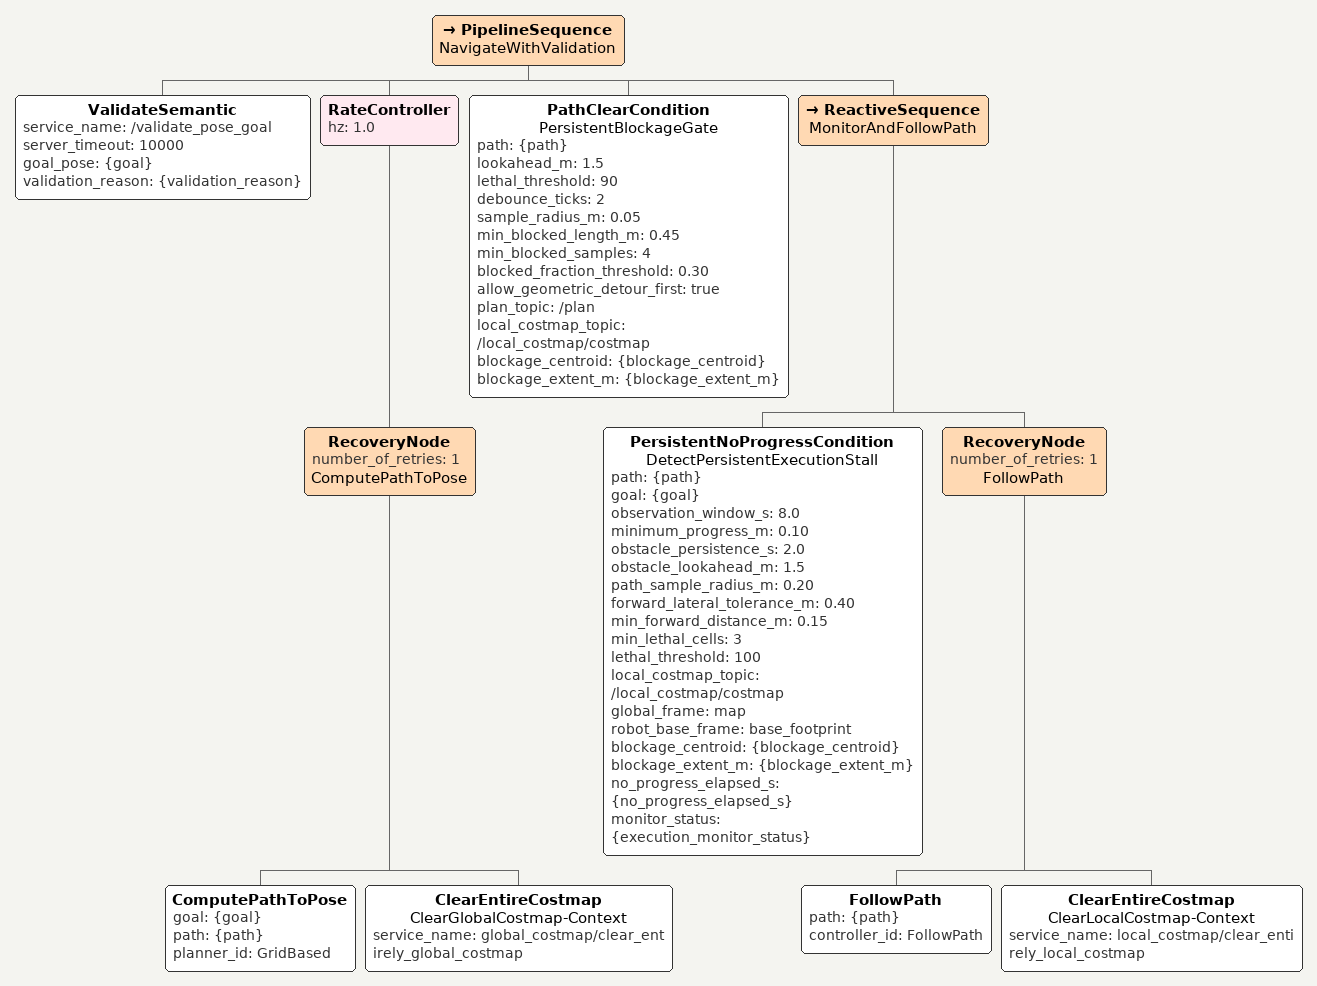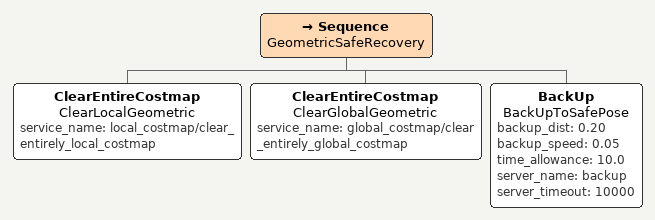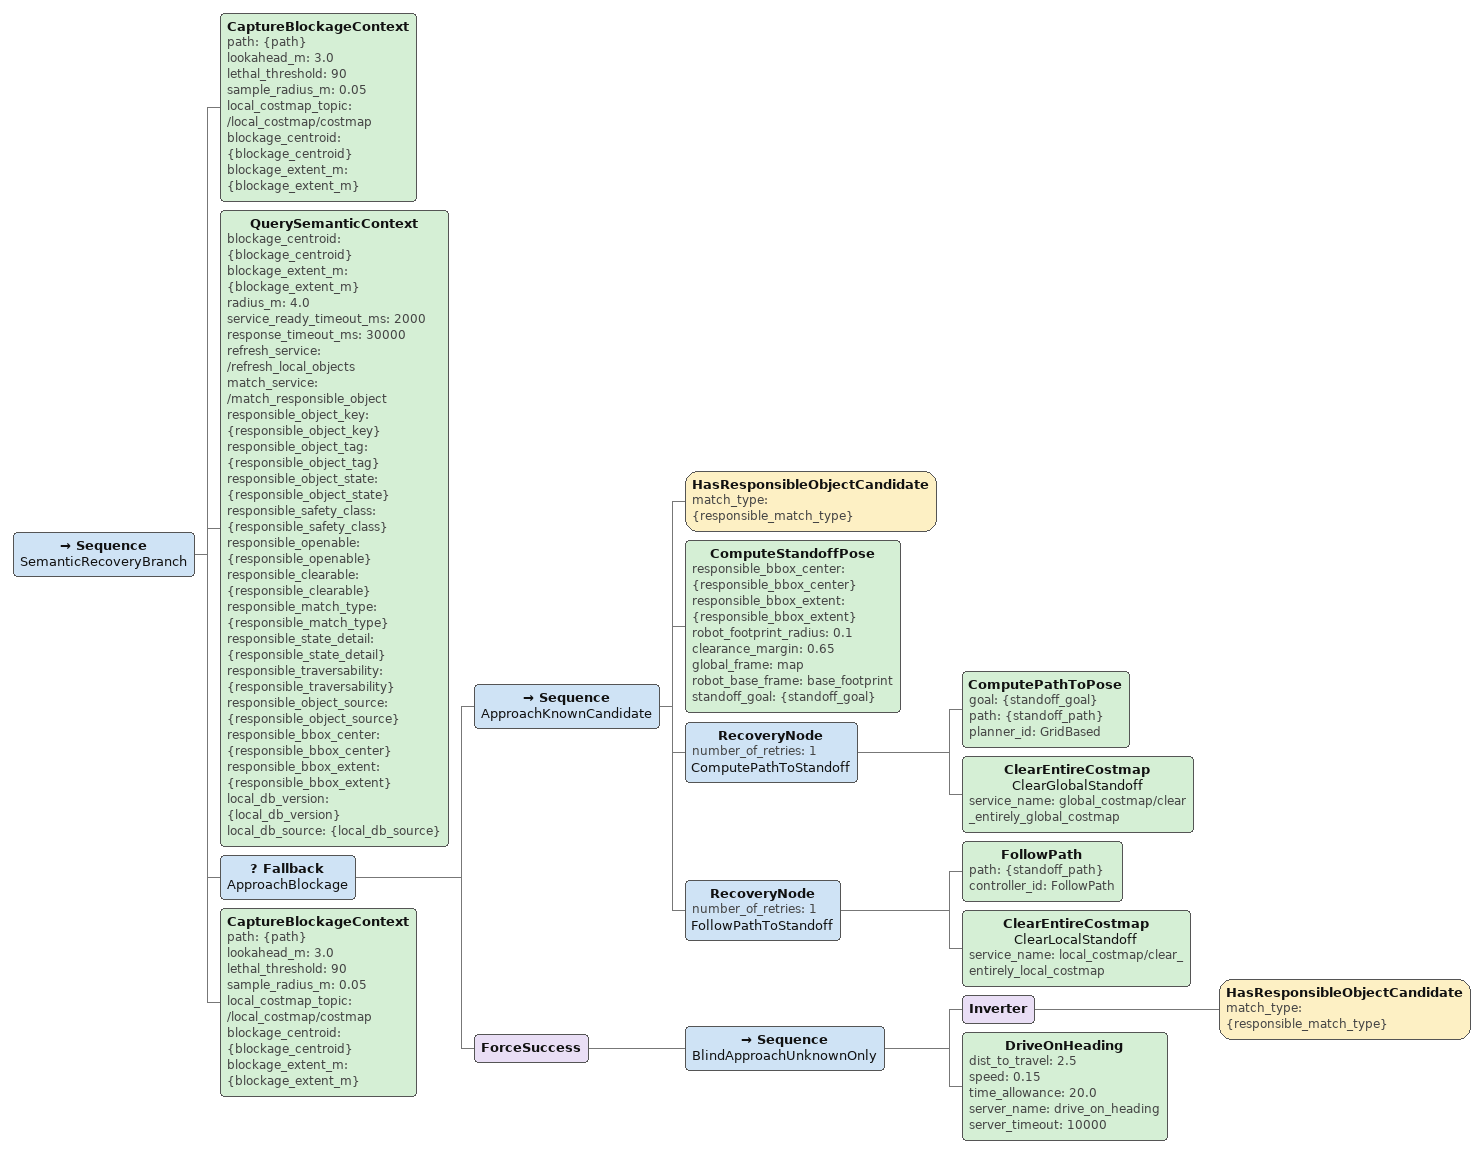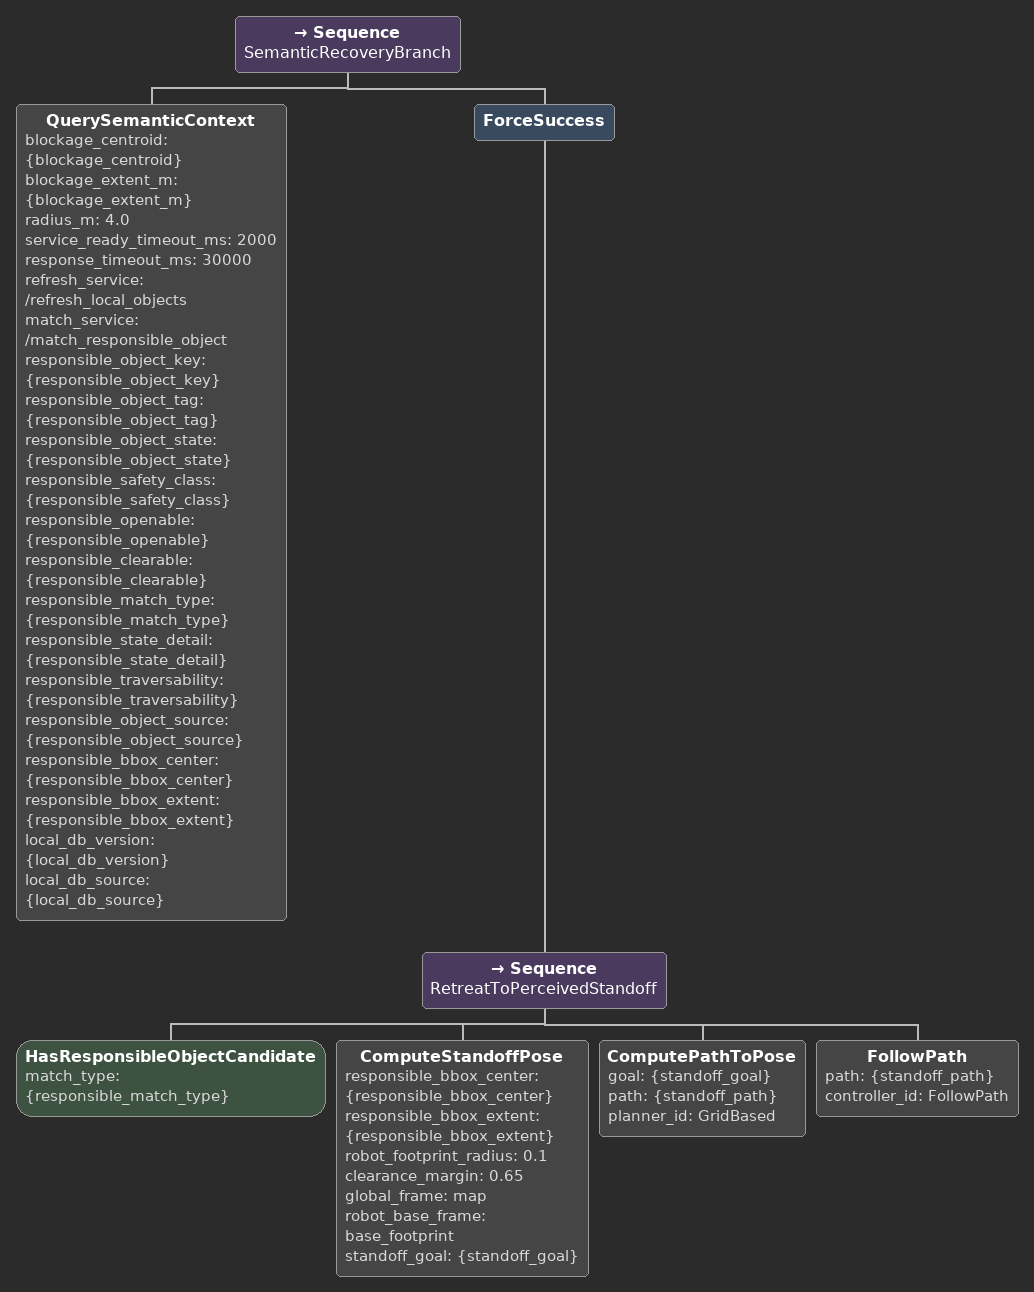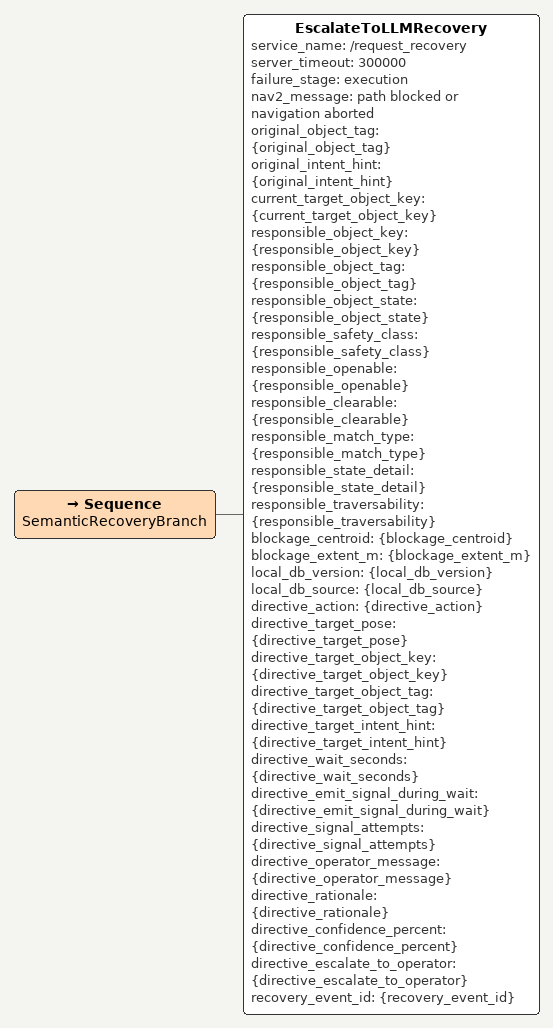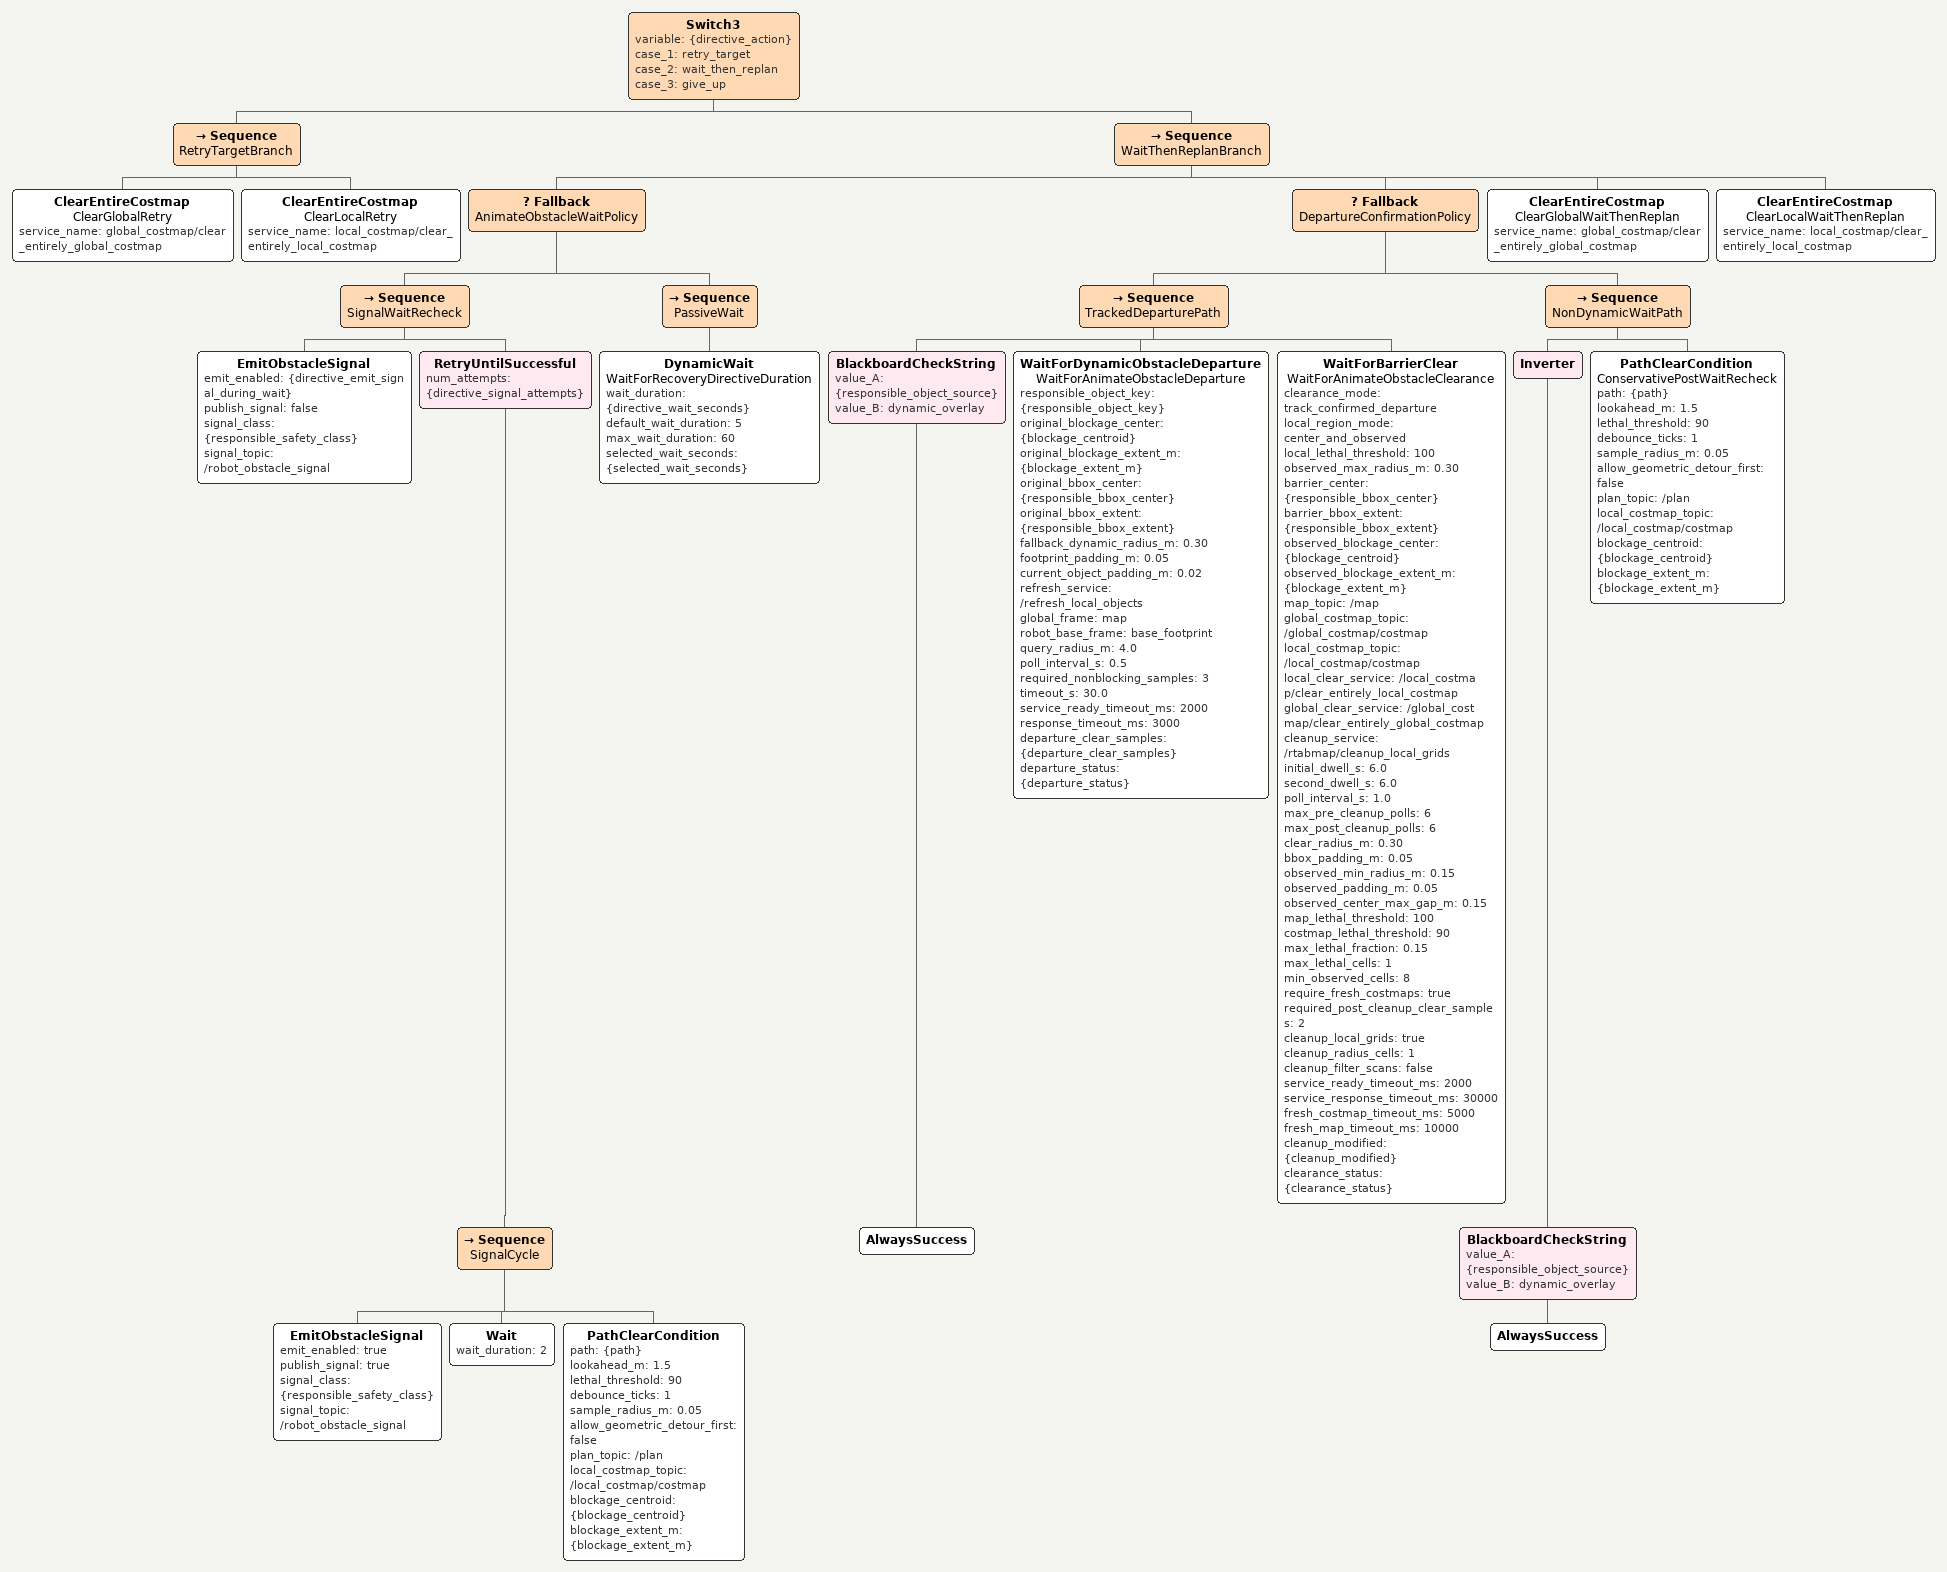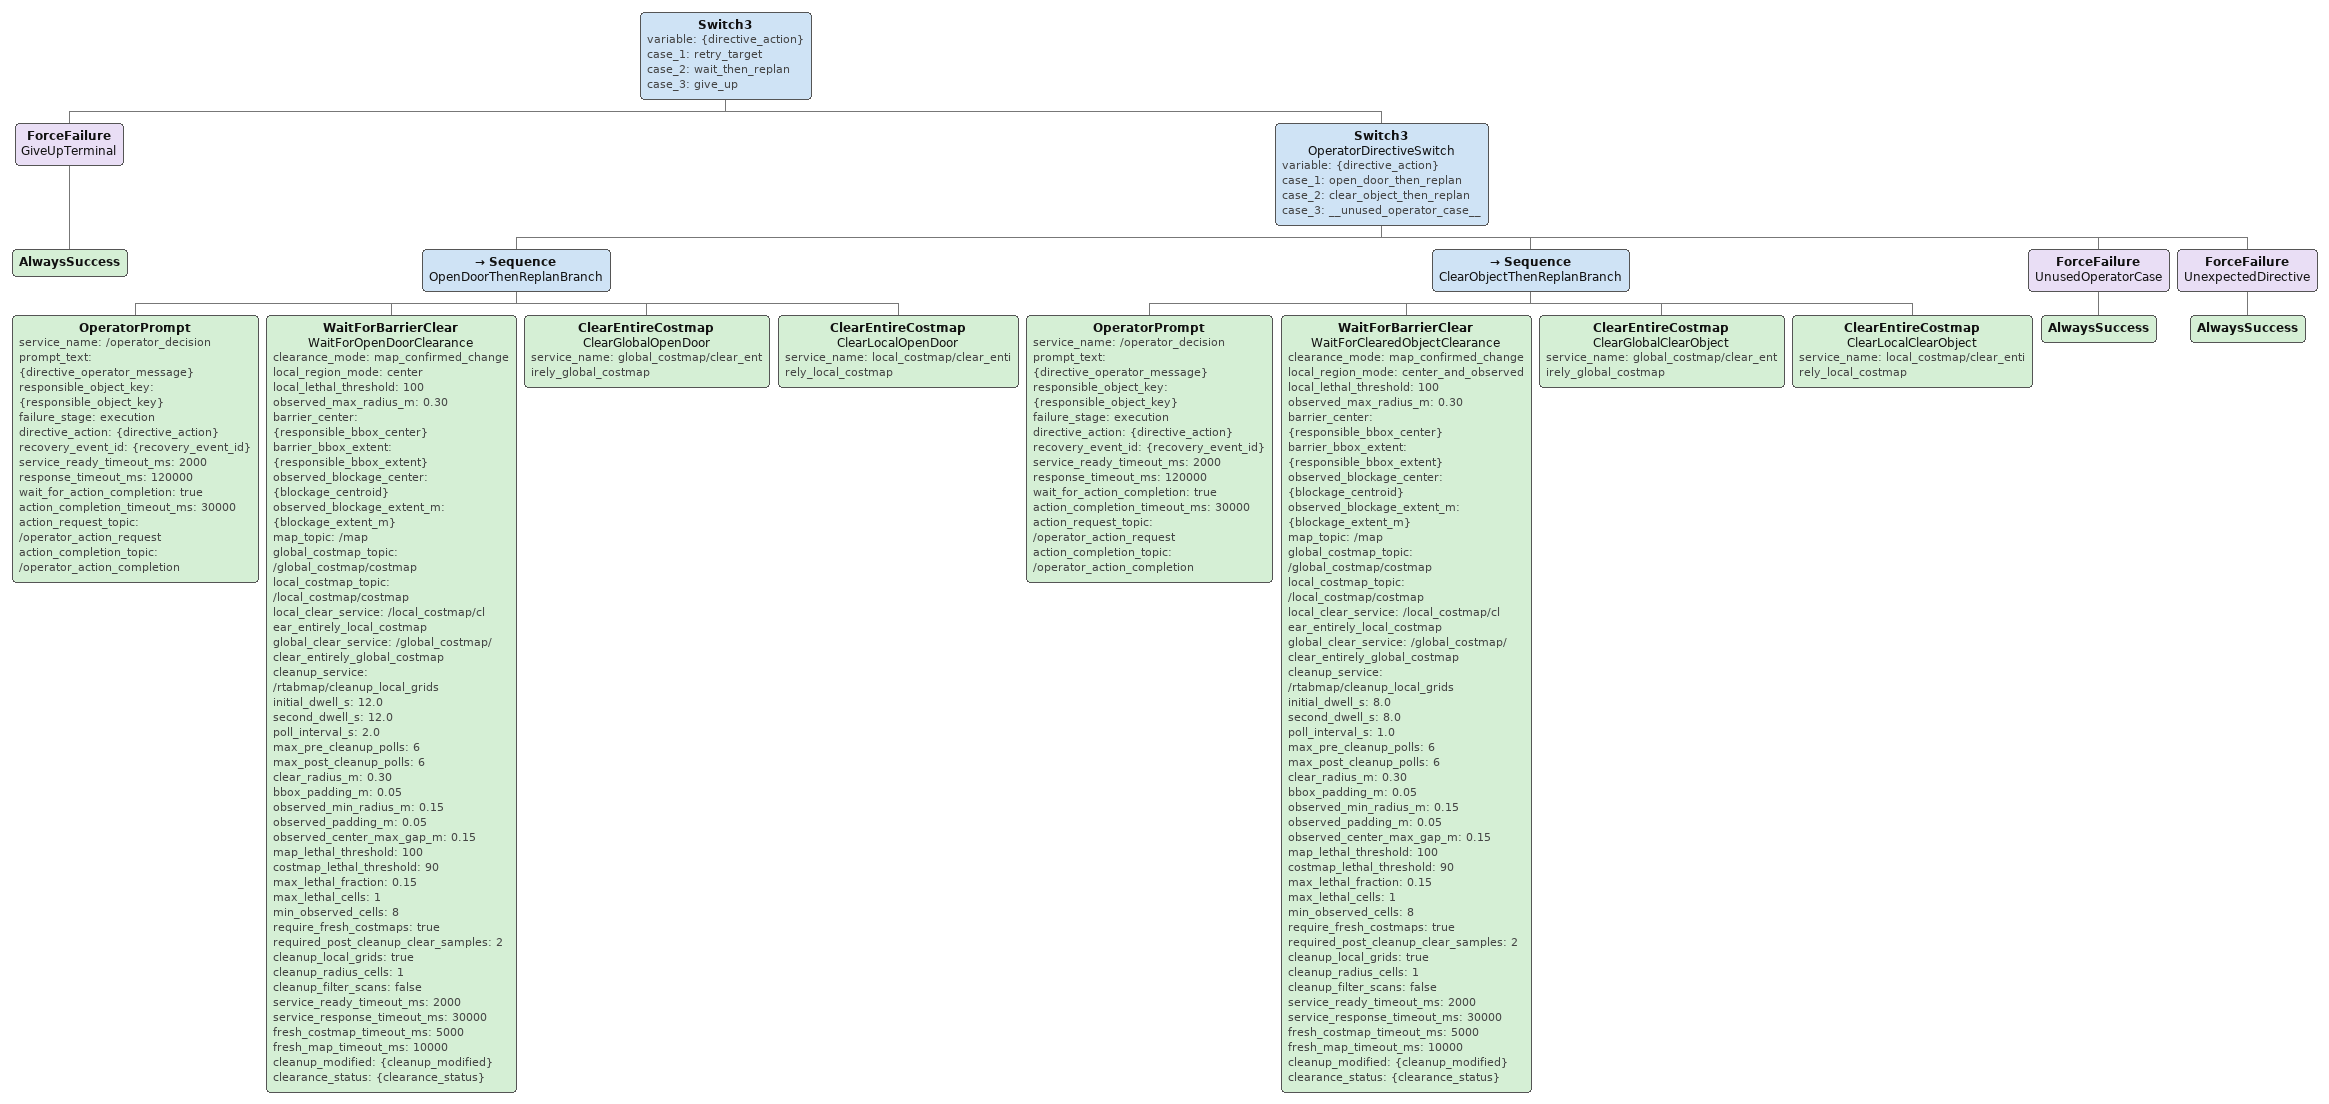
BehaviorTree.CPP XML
<PipelineSequence name="NavigateWithValidation">
  <ValidateSemantic service_name="/validate_pose_goal" server_timeout="10000" goal_pose="{goal}" validation_reason="{validation_reason}"/>

  <RateController hz="1.0">
    <RecoveryNode number_of_retries="1" name="ComputePathToPose">
      <ComputePathToPose goal="{goal}" path="{path}" planner_id="GridBased"/>

      <ClearEntireCostmap name="ClearGlobalCostmap-Context" service_name="global_costmap/clear_entirely_global_costmap"/>
    </RecoveryNode>
  </RateController>

  <PathClearCondition name="PersistentBlockageGate" path="{path}" lookahead_m="1.5" lethal_threshold="90" debounce_ticks="2" sample_radius_m="0.05" min_blocked_length_m="0.45" min_blocked_samples="4" blocked_fraction_threshold="0.30" allow_geometric_detour_first="true" plan_topic="/plan" local_costmap_topic="/local_costmap/costmap" blockage_centroid="{blockage_centroid}" blockage_extent_m="{blockage_extent_m}"/>

  <ReactiveSequence name="MonitorAndFollowPath">
    <PersistentNoProgressCondition name="DetectPersistentExecutionStall" path="{path}" goal="{goal}" observation_window_s="8.0" minimum_progress_m="0.10" obstacle_persistence_s="2.0" obstacle_lookahead_m="1.5" path_sample_radius_m="0.20" forward_lateral_tolerance_m="0.40" min_forward_distance_m="0.15" min_lethal_cells="3" lethal_threshold="100" local_costmap_topic="/local_costmap/costmap" global_frame="map" robot_base_frame="base_footprint" blockage_centroid="{blockage_centroid}" blockage_extent_m="{blockage_extent_m}" no_progress_elapsed_s="{no_progress_elapsed_s}" monitor_status="{execution_monitor_status}"/>
    <RecoveryNode number_of_retries="1" name="FollowPath">
      <FollowPath path="{path}" controller_id="FollowPath"/>
      <ClearEntireCostmap name="ClearLocalCostmap-Context" service_name="local_costmap/clear_entirely_local_costmap"/>
    </RecoveryNode>
  </ReactiveSequence>

</PipelineSequence>

<Sequence name="GeometricSafeRecovery">
  <ClearEntireCostmap name="ClearLocalGeometric" service_name="local_costmap/clear_entirely_local_costmap"/>
  <ClearEntireCostmap name="ClearGlobalGeometric" service_name="global_costmap/clear_entirely_global_costmap"/>
  <BackUp name="BackUpToSafePose" backup_dist="0.20" backup_speed="0.05" time_allowance="10.0" server_name="backup" server_timeout="10000"/>
</Sequence>

<Sequence name="SemanticRecoveryBranch">
  <CaptureBlockageContext path="{path}" lookahead_m="3.0" lethal_threshold="90" sample_radius_m="0.05" local_costmap_topic="/local_costmap/costmap" blockage_centroid="{blockage_centroid}" blockage_extent_m="{blockage_extent_m}"/>
  <QuerySemanticContext blockage_centroid="{blockage_centroid}" blockage_extent_m="{blockage_extent_m}" radius_m="4.0" service_ready_timeout_ms="2000" response_timeout_ms="30000" refresh_service="/refresh_local_objects" match_service="/match_responsible_object" responsible_object_key="{responsible_object_key}" responsible_object_tag="{responsible_object_tag}" responsible_object_state="{responsible_object_state}" responsible_safety_class="{responsible_safety_class}" responsible_openable="{responsible_openable}" responsible_clearable="{responsible_clearable}" responsible_match_type="{responsible_match_type}" responsible_state_detail="{responsible_state_detail}" responsible_traversability="{responsible_traversability}" responsible_object_source="{responsible_object_source}" responsible_bbox_center="{responsible_bbox_center}" responsible_bbox_extent="{responsible_bbox_extent}" local_db_version="{local_db_version}" local_db_source="{local_db_source}"/>

  <Fallback name="ApproachBlockage">
    <Sequence name="ApproachKnownCandidate">
      <HasResponsibleObjectCandidate match_type="{responsible_match_type}"/>
      <ComputeStandoffPose responsible_bbox_center="{responsible_bbox_center}" responsible_bbox_extent="{responsible_bbox_extent}" robot_footprint_radius="0.1" clearance_margin="0.65" global_frame="map" robot_base_frame="base_footprint" standoff_goal="{standoff_goal}"/>
      <RecoveryNode number_of_retries="1" name="ComputePathToStandoff">
        <ComputePathToPose goal="{standoff_goal}" path="{standoff_path}" planner_id="GridBased"/>
        <ClearEntireCostmap name="ClearGlobalStandoff" service_name="global_costmap/clear_entirely_global_costmap"/>
      </RecoveryNode>
      <RecoveryNode number_of_retries="1" name="FollowPathToStandoff">
        <FollowPath path="{standoff_path}" controller_id="FollowPath"/>
        <ClearEntireCostmap name="ClearLocalStandoff" service_name="local_costmap/clear_entirely_local_costmap"/>
      </RecoveryNode>
    </Sequence>
    <ForceSuccess>
      <Sequence name="BlindApproachUnknownOnly">
        <Inverter>
          <HasResponsibleObjectCandidate match_type="{responsible_match_type}"/>
        </Inverter>
        <DriveOnHeading dist_to_travel="2.5" speed="0.15" time_allowance="20.0" server_name="drive_on_heading" server_timeout="10000"/>
      </Sequence>
    </ForceSuccess>
  </Fallback>

  <CaptureBlockageContext path="{path}" lookahead_m="3.0" lethal_threshold="90" sample_radius_m="0.05" local_costmap_topic="/local_costmap/costmap" blockage_centroid="{blockage_centroid}" blockage_extent_m="{blockage_extent_m}"/>
</Sequence>

<Sequence name="SemanticRecoveryBranch">
  <QuerySemanticContext blockage_centroid="{blockage_centroid}" blockage_extent_m="{blockage_extent_m}" radius_m="4.0" service_ready_timeout_ms="2000" response_timeout_ms="30000" refresh_service="/refresh_local_objects" match_service="/match_responsible_object" responsible_object_key="{responsible_object_key}" responsible_object_tag="{responsible_object_tag}" responsible_object_state="{responsible_object_state}" responsible_safety_class="{responsible_safety_class}" responsible_openable="{responsible_openable}" responsible_clearable="{responsible_clearable}" responsible_match_type="{responsible_match_type}" responsible_state_detail="{responsible_state_detail}" responsible_traversability="{responsible_traversability}" responsible_object_source="{responsible_object_source}" responsible_bbox_center="{responsible_bbox_center}" responsible_bbox_extent="{responsible_bbox_extent}" local_db_version="{local_db_version}" local_db_source="{local_db_source}"/>

  <ForceSuccess>
    <Sequence name="RetreatToPerceivedStandoff">
      <HasResponsibleObjectCandidate match_type="{responsible_match_type}"/>
      <ComputeStandoffPose responsible_bbox_center="{responsible_bbox_center}" responsible_bbox_extent="{responsible_bbox_extent}" robot_footprint_radius="0.1" clearance_margin="0.65" global_frame="map" robot_base_frame="base_footprint" standoff_goal="{standoff_goal}"/>
      <ComputePathToPose goal="{standoff_goal}" path="{standoff_path}" planner_id="GridBased"/>
      <FollowPath path="{standoff_path}" controller_id="FollowPath"/>
    </Sequence>
  </ForceSuccess>
</Sequence>

<Sequence name="SemanticRecoveryBranch">
  <EscalateToLLMRecovery service_name="/request_recovery" server_timeout="300000" failure_stage="execution" nav2_message="path blocked or navigation aborted" original_object_tag="{original_object_tag}" original_intent_hint="{original_intent_hint}" current_target_object_key="{current_target_object_key}" responsible_object_key="{responsible_object_key}" responsible_object_tag="{responsible_object_tag}" responsible_object_state="{responsible_object_state}" responsible_safety_class="{responsible_safety_class}" responsible_openable="{responsible_openable}" responsible_clearable="{responsible_clearable}" responsible_match_type="{responsible_match_type}" responsible_state_detail="{responsible_state_detail}" responsible_traversability="{responsible_traversability}" blockage_centroid="{blockage_centroid}" blockage_extent_m="{blockage_extent_m}" local_db_version="{local_db_version}" local_db_source="{local_db_source}" directive_action="{directive_action}" directive_target_pose="{directive_target_pose}" directive_target_object_key="{directive_target_object_key}" directive_target_object_tag="{directive_target_object_tag}" directive_target_intent_hint="{directive_target_intent_hint}" directive_wait_seconds="{directive_wait_seconds}" directive_emit_signal_during_wait="{directive_emit_signal_during_wait}" directive_signal_attempts="{directive_signal_attempts}" directive_operator_message="{directive_operator_message}" directive_rationale="{directive_rationale}" directive_confidence_percent="{directive_confidence_percent}" directive_escalate_to_operator="{directive_escalate_to_operator}" recovery_event_id="{recovery_event_id}"/>
</Sequence>

<Switch3 variable="{directive_action}" case_1="retry_target" case_2="wait_then_replan" case_3="give_up">
  <Sequence name="RetryTargetBranch">
    <ClearEntireCostmap name="ClearGlobalRetry" service_name="global_costmap/clear_entirely_global_costmap"/>
    <ClearEntireCostmap name="ClearLocalRetry" service_name="local_costmap/clear_entirely_local_costmap"/>
  </Sequence>
  <Sequence name="WaitThenReplanBranch">
    <!-- Human-interaction policy: signal or passively wait. -->
    <Fallback name="AnimateObstacleWaitPolicy">
      <Sequence name="SignalWaitRecheck">
        <EmitObstacleSignal emit_enabled="{directive_emit_signal_during_wait}" publish_signal="false" signal_class="{responsible_safety_class}" signal_topic="/robot_obstacle_signal"/>

        <RetryUntilSuccessful num_attempts="{directive_signal_attempts}">
          <Sequence name="SignalCycle">
            <EmitObstacleSignal emit_enabled="true" publish_signal="true" signal_class="{responsible_safety_class}" signal_topic="/robot_obstacle_signal"/>

            <Wait wait_duration="2"/>
            <!-- Fast local indication only. Not final clearance proof. -->
            <PathClearCondition path="{path}" lookahead_m="1.5" lethal_threshold="90" debounce_ticks="1" sample_radius_m="0.05" allow_geometric_detour_first="false" plan_topic="/plan" local_costmap_topic="/local_costmap/costmap" blockage_centroid="{blockage_centroid}" blockage_extent_m="{blockage_extent_m}"/>

          </Sequence>
        </RetryUntilSuccessful>
      </Sequence>
      <Sequence name="PassiveWait">
        <DynamicWait name="WaitForRecoveryDirectiveDuration" wait_duration="{directive_wait_seconds}" default_wait_duration="5" max_wait_duration="60" selected_wait_seconds="{selected_wait_seconds}"/>
      </Sequence>
    </Fallback>
    <Fallback name="DepartureConfirmationPolicy">
      <Sequence name="TrackedDeparturePath">
        <BlackboardCheckString value_A="{responsible_object_source}" value_B="dynamic_overlay">
          <AlwaysSuccess/>
        </BlackboardCheckString>
        <WaitForDynamicObstacleDeparture name="WaitForAnimateObstacleDeparture" responsible_object_key="{responsible_object_key}" original_blockage_center="{blockage_centroid}" original_blockage_extent_m="{blockage_extent_m}" original_bbox_center="{responsible_bbox_center}" original_bbox_extent="{responsible_bbox_extent}" fallback_dynamic_radius_m="0.30" footprint_padding_m="0.05" current_object_padding_m="0.02" refresh_service="/refresh_local_objects" global_frame="map" robot_base_frame="base_footprint" query_radius_m="4.0" poll_interval_s="0.5" required_nonblocking_samples="3" timeout_s="30.0" service_ready_timeout_ms="2000" response_timeout_ms="3000" departure_clear_samples="{departure_clear_samples}" departure_status="{departure_status}"/>

        <WaitForBarrierClear name="WaitForAnimateObstacleClearance" clearance_mode="track_confirmed_departure" local_region_mode="center_and_observed" local_lethal_threshold="100" observed_max_radius_m="0.30" barrier_center="{responsible_bbox_center}" barrier_bbox_extent="{responsible_bbox_extent}" observed_blockage_center="{blockage_centroid}" observed_blockage_extent_m="{blockage_extent_m}" map_topic="/map" global_costmap_topic="/global_costmap/costmap" local_costmap_topic="/local_costmap/costmap" local_clear_service="/local_costmap/clear_entirely_local_costmap" global_clear_service="/global_costmap/clear_entirely_global_costmap" cleanup_service="/rtabmap/cleanup_local_grids" initial_dwell_s="6.0" second_dwell_s="6.0" poll_interval_s="1.0" max_pre_cleanup_polls="6" max_post_cleanup_polls="6" clear_radius_m="0.30" bbox_padding_m="0.05" observed_min_radius_m="0.15" observed_padding_m="0.05" observed_center_max_gap_m="0.15" map_lethal_threshold="100" costmap_lethal_threshold="90" max_lethal_fraction="0.15" max_lethal_cells="1" min_observed_cells="8" require_fresh_costmaps="true" required_post_cleanup_clear_samples="2" cleanup_local_grids="true" cleanup_radius_cells="1" cleanup_filter_scans="false" service_ready_timeout_ms="2000" service_response_timeout_ms="30000" fresh_costmap_timeout_ms="5000" fresh_map_timeout_ms="10000" cleanup_modified="{cleanup_modified}" clearance_status="{clearance_status}"/>
      </Sequence>
      <Sequence name="NonDynamicWaitPath">
        <Inverter>
          <BlackboardCheckString value_A="{responsible_object_source}" value_B="dynamic_overlay">
            <AlwaysSuccess/>
          </BlackboardCheckString>
        </Inverter>
        <PathClearCondition name="ConservativePostWaitRecheck" path="{path}" lookahead_m="1.5" lethal_threshold="90" debounce_ticks="1" sample_radius_m="0.05" allow_geometric_detour_first="false" plan_topic="/plan" local_costmap_topic="/local_costmap/costmap" blockage_centroid="{blockage_centroid}" blockage_extent_m="{blockage_extent_m}"/>
      </Sequence>
    </Fallback>
    <!-- Final clear immediately before returning to fresh global planning. -->
    <ClearEntireCostmap name="ClearGlobalWaitThenReplan" service_name="global_costmap/clear_entirely_global_costmap"/>
    <ClearEntireCostmap name="ClearLocalWaitThenReplan" service_name="local_costmap/clear_entirely_local_costmap"/>
  </Sequence>
</Switch3>

<Switch3 variable="{directive_action}" case_1="retry_target" case_2="wait_then_replan" case_3="give_up">
  <ForceFailure name="GiveUpTerminal">
    <AlwaysSuccess/>
  </ForceFailure>
  <Switch3 name="OperatorDirectiveSwitch" variable="{directive_action}" case_1="open_door_then_replan" case_2="clear_object_then_replan" case_3="__unused_operator_case__">
    <Sequence name="OpenDoorThenReplanBranch">
      <OperatorPrompt service_name="/operator_decision" prompt_text="{directive_operator_message}" responsible_object_key="{responsible_object_key}" failure_stage="execution" directive_action="{directive_action}" recovery_event_id="{recovery_event_id}" service_ready_timeout_ms="2000" response_timeout_ms="120000" wait_for_action_completion="true" action_completion_timeout_ms="30000" action_request_topic="/operator_action_request" action_completion_topic="/operator_action_completion"/>

      <WaitForBarrierClear name="WaitForOpenDoorClearance" clearance_mode="map_confirmed_change" local_region_mode="center" local_lethal_threshold="100" observed_max_radius_m="0.30" barrier_center="{responsible_bbox_center}" barrier_bbox_extent="{responsible_bbox_extent}" observed_blockage_center="{blockage_centroid}" observed_blockage_extent_m="{blockage_extent_m}" map_topic="/map" global_costmap_topic="/global_costmap/costmap" local_costmap_topic="/local_costmap/costmap" local_clear_service="/local_costmap/clear_entirely_local_costmap" global_clear_service="/global_costmap/clear_entirely_global_costmap" cleanup_service="/rtabmap/cleanup_local_grids" initial_dwell_s="12.0" second_dwell_s="12.0" poll_interval_s="2.0" max_pre_cleanup_polls="6" max_post_cleanup_polls="6" clear_radius_m="0.30" bbox_padding_m="0.05" observed_min_radius_m="0.15" observed_padding_m="0.05" observed_center_max_gap_m="0.15" map_lethal_threshold="100" costmap_lethal_threshold="90" max_lethal_fraction="0.15" max_lethal_cells="1" min_observed_cells="8" require_fresh_costmaps="true" required_post_cleanup_clear_samples="2" cleanup_local_grids="true" cleanup_radius_cells="1" cleanup_filter_scans="false" service_ready_timeout_ms="2000" service_response_timeout_ms="30000" fresh_costmap_timeout_ms="5000" fresh_map_timeout_ms="10000" cleanup_modified="{cleanup_modified}" clearance_status="{clearance_status}"/>

      <ClearEntireCostmap name="ClearGlobalOpenDoor" service_name="global_costmap/clear_entirely_global_costmap"/>
      <ClearEntireCostmap name="ClearLocalOpenDoor" service_name="local_costmap/clear_entirely_local_costmap"/>
    </Sequence>
    <Sequence name="ClearObjectThenReplanBranch">
      <OperatorPrompt service_name="/operator_decision" prompt_text="{directive_operator_message}" responsible_object_key="{responsible_object_key}" failure_stage="execution" directive_action="{directive_action}" recovery_event_id="{recovery_event_id}" service_ready_timeout_ms="2000" response_timeout_ms="120000" wait_for_action_completion="true" action_completion_timeout_ms="30000" action_request_topic="/operator_action_request" action_completion_topic="/operator_action_completion"/>

      <WaitForBarrierClear name="WaitForClearedObjectClearance" clearance_mode="map_confirmed_change" local_region_mode="center_and_observed" local_lethal_threshold="100" observed_max_radius_m="0.30" barrier_center="{responsible_bbox_center}" barrier_bbox_extent="{responsible_bbox_extent}" observed_blockage_center="{blockage_centroid}" observed_blockage_extent_m="{blockage_extent_m}" map_topic="/map" global_costmap_topic="/global_costmap/costmap" local_costmap_topic="/local_costmap/costmap" local_clear_service="/local_costmap/clear_entirely_local_costmap" global_clear_service="/global_costmap/clear_entirely_global_costmap" cleanup_service="/rtabmap/cleanup_local_grids" initial_dwell_s="8.0" second_dwell_s="8.0" poll_interval_s="1.0" max_pre_cleanup_polls="6" max_post_cleanup_polls="6" clear_radius_m="0.30" bbox_padding_m="0.05" observed_min_radius_m="0.15" observed_padding_m="0.05" observed_center_max_gap_m="0.15" map_lethal_threshold="100" costmap_lethal_threshold="90" max_lethal_fraction="0.15" max_lethal_cells="1" min_observed_cells="8" require_fresh_costmaps="true" required_post_cleanup_clear_samples="2" cleanup_local_grids="true" cleanup_radius_cells="1" cleanup_filter_scans="false" service_ready_timeout_ms="2000" service_response_timeout_ms="30000" fresh_costmap_timeout_ms="5000" fresh_map_timeout_ms="10000" cleanup_modified="{cleanup_modified}" clearance_status="{clearance_status}"/>

      <ClearEntireCostmap name="ClearGlobalClearObject" service_name="global_costmap/clear_entirely_global_costmap"/>
      <ClearEntireCostmap name="ClearLocalClearObject" service_name="local_costmap/clear_entirely_local_costmap"/>
    </Sequence>
    <ForceFailure name="UnusedOperatorCase">
      <AlwaysSuccess/>
    </ForceFailure>
    <ForceFailure name="UnexpectedDirective">
      <AlwaysSuccess/>
    </ForceFailure>
  </Switch3>
</Switch3>
